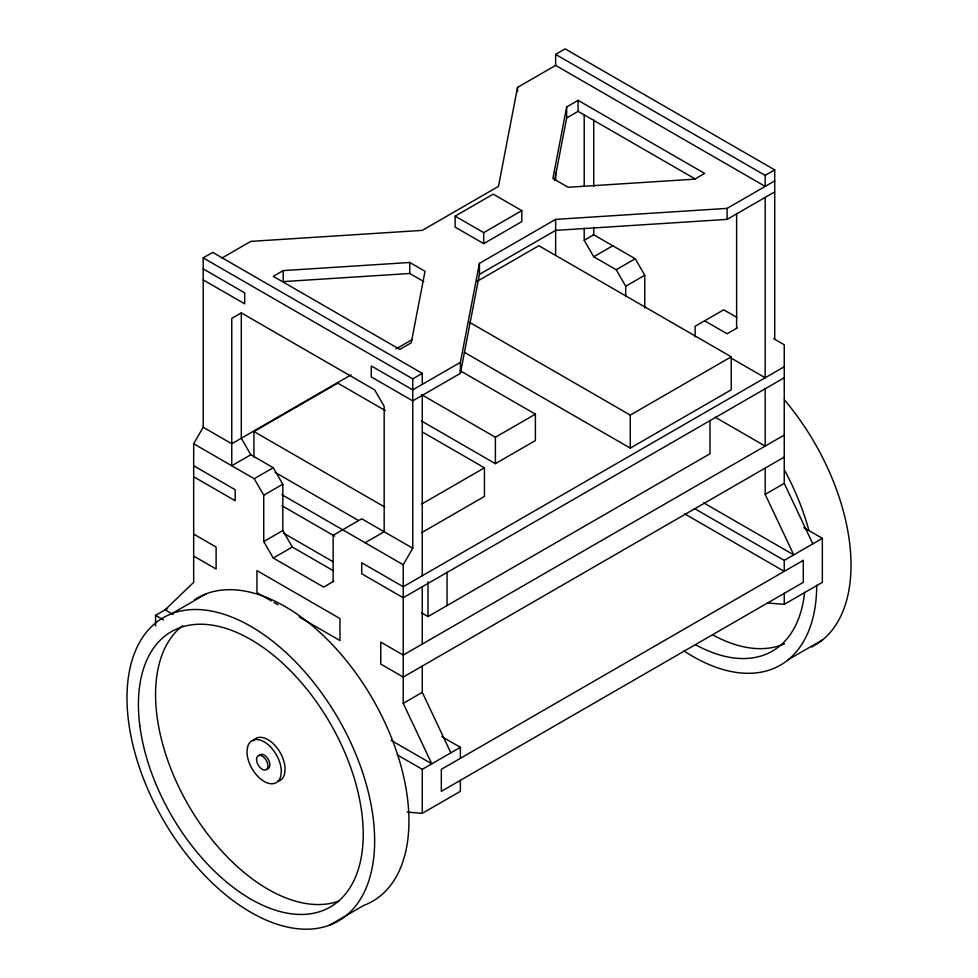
<?xml version="1.0" encoding="UTF-8"?>
<svg xmlns="http://www.w3.org/2000/svg" width="978" height="978" viewBox="0 0 978 978"><rect width="100%" height="100%" fill="white"/><g stroke="black" fill="none" stroke-linecap="round" stroke-linejoin="round"><path stroke-width="1.47" d="M460.381 362.373L412.753 389.867L371.249 365.906L371.249 376.909L412.753 400.87L460.381 373.364L460.381 362.373L479.428 263.375L555.638 219.378L727.094 208.387L774.723 180.893M460.381 373.364L479.428 274.378L479.428 263.375M555.895 65.245L517.533 87.397L498.474 186.382L422.276 230.38L250.82 241.383L221.908 258.07M566.665 106.957L552.9 178.485L568.132 187.275L694.698 179.157L704.637 173.424L578.084 100.355L566.665 106.957L566.665 117.959L554.612 180.539M172.972 614.404L165.086 609.856L193.668 582.35L193.668 443.755L203.192 427.264L203.192 257.874L212.715 252.385L422.276 373.364L422.276 384.366M391.102 740.334L431.799 763.83L403.229 703.341L403.229 564.746L412.753 548.242L412.753 378.865L203.192 257.874M555.638 54.401L765.187 175.392L765.187 186.382L555.638 65.404L555.638 54.401L565.162 48.9L774.723 169.891L774.723 339.268M283.204 270.6L273.265 276.346L399.819 349.403L411.249 342.813L425.014 271.285L409.77 262.483L283.204 270.6L283.204 281.603L409.77 273.485L423.743 281.554M566.665 117.959L578.084 111.358L695.407 179.096M365.124 542.741L384.171 531.751L384.171 406.371L374.647 389.867L241.297 312.874L231.762 318.376L231.762 465.76L250.82 454.758L273.265 467.716L282.801 484.22L282.801 530.541L292.324 547.044L333.632 570.895M455.137 216.138L493.23 194.133L521.812 210.637L521.812 221.627L483.707 243.632L455.137 227.128L455.137 216.138L483.707 232.63L521.812 210.637M479.428 274.378L555.638 230.38L727.094 219.39L774.723 191.884M477.191 281.309L538.829 245.722L731.238 356.811L731.238 389.806L630.272 448.107L464.208 352.227M351.102 374.855L231.762 443.755L203.192 427.264M396.078 348.889L411.958 339.721M625.712 296.701L625.712 286.236L616.189 269.732L593.732 256.774L584.208 240.27L593.732 234.781L593.732 227.226M253.938 457.117L253.938 431.53L337.765 383.131L385.344 410.601M593.732 256.774L612.79 245.771M412.753 378.865L422.276 373.364M765.187 175.392L774.723 169.891M193.668 443.755L254.219 478.719L273.265 467.716M616.189 269.732L635.235 258.742L644.759 275.234L644.759 308.119M333.779 581.238L323.62 587.106L273.265 558.035L263.742 541.543L263.742 495.21L282.801 484.22M625.712 286.236L644.759 275.234M263.742 541.543L282.801 530.541M155.563 625.969L155.563 615.345L167.629 608.389M172.018 613.536L206.309 593.744M273.265 558.035L292.324 547.044M421.396 394.537L495.394 437.252L535.394 414.159L535.394 440.552L495.394 463.658L421.396 420.931M421.591 504.122L484.452 467.826L484.452 496.421L421.591 532.717M737.253 327.899L727.094 333.767L704.637 320.808M469.489 322.275L630.272 415.1L731.238 356.811M784.246 366.762L403.229 586.739L361.726 562.778L361.726 573.78L403.229 597.741L784.246 377.765M421.445 612.766L428.009 616.556L709.967 453.78L709.967 420.393M784.246 435.088L403.229 655.064L380.772 642.106L380.772 664.099L403.229 677.069L784.246 457.081M403.229 703.341L422.276 692.338L422.276 666.067M703.708 502.863L793.769 554.856L765.187 494.367L784.246 483.364L784.246 344.769L773.732 338.694M397.202 754.857L422.276 769.331L460.381 747.339L460.381 758.341M694.453 508.523L784.246 560.357L822.351 538.352L822.351 582.35L784.246 604.355L767.571 602.974M407.117 812.082L422.276 813.329L460.381 791.336L460.381 780.334M788.415 659.575L822.706 639.783M329.623 925.127A175.123 101.113 60 0 0 294.146 660.407A175.123 101.113 60 0 0 128.693 722.473A175.123 101.113 60 0 0 329.623 925.127L363.914 905.335A175.123 101.113 60 0 0 375.271 703.585A175.123 101.113 60 0 0 194.512 599.759M593.084 234.402L635.235 258.742M736.899 317.434L723.683 309.806L695.113 326.297L695.113 336.762M731.471 358.29L765.187 377.765L765.187 197.385M715.089 417.154L765.187 446.09L765.187 388.767M803.818 527.668L822.351 538.352M460.088 370.674L535.394 414.159M684.722 513.89L784.246 571.36L784.246 560.357M203.192 268.877L244.696 292.838L244.696 303.84L203.192 279.879M422.349 431.97L484.452 467.826M253.938 431.53L384.77 507.069M412.753 548.242L361.726 518.78L333.143 535.284L333.143 581.604M275.087 472.337L358.339 520.406M281.908 494.697L403.229 564.746M281.908 505.699L334.635 536.14M193.668 465.76L235.172 489.721L235.172 500.712L193.668 476.751M283.424 533.083L333.376 561.922M193.668 534.074L216.114 547.044L216.114 569.037L193.668 556.079M271.432 600.981L256.945 592.607L256.945 570.614L339.953 618.536L339.953 640.529L299.109 616.947M274.072 602.497L278.021 604.783M441.897 736.666L460.381 747.339M155.563 615.345L163.497 619.93M250.82 454.758L241.297 438.254L241.297 312.874M254.219 478.719L263.742 495.21M784.246 483.364L812.816 543.854M422.276 692.338L450.858 752.84M784.246 593.353L784.246 604.355M765.187 468.083L765.187 494.367M736.617 213.461L736.617 328.266M727.094 208.387L727.094 219.39M630.272 415.1L630.272 448.107M593.732 119.964L593.732 186.431M584.208 114.891L584.208 185.893M584.208 228.192L584.208 240.27M578.084 100.355L578.084 111.358M555.638 172.336L555.638 179.952M555.638 219.378L555.638 255.307M517.533 87.397L517.533 91.516M495.394 437.252L495.394 463.658M483.707 232.63L483.707 243.632M447.056 572.179L447.056 605.565M428.009 581.665L428.009 616.556M422.276 395.369L422.276 575.749M422.276 586.739L422.276 644.062M422.276 769.331L422.276 813.329M409.77 262.483L409.77 273.485M253.119 740.969A24.242 13.998 60 0 1 272.397 742.877A24.242 13.998 60 0 1 285.111 769.331L284.525 774.124A24.242 13.998 60 0 1 277.801 781.336M259.207 755.481A8.081 4.67 60 0 1 265.637 756.116A8.081 4.67 60 0 1 269.867 764.943L269.671 766.532A8.081 4.67 60 0 1 267.006 769.001M338.816 901.105A158.962 91.773 60 0 1 187.434 803.488A158.962 91.773 60 0 1 182.617 625.7M784.576 643.72A158.962 91.773 60 0 1 712.73 634.856M784.368 399.831A175.123 101.113 60 0 1 811.606 646.996M804.601 592.313A158.962 91.773 60 0 1 695.59 644.746M816.716 585.272A175.123 101.113 60 0 1 683.964 650.908M784.955 470.956A175.123 101.113 60 0 1 808.892 530.382M247.593 746.947L247.006 751.74A24.242 13.998 60 0 0 261.921 779.979A24.242 13.998 60 0 0 280.71 776.324L281.297 771.532A24.242 13.998 60 0 0 266.395 743.304A24.242 13.998 60 0 0 247.593 746.947M803.293 560.357L441.322 769.331L441.322 791.336L803.293 582.35L803.293 560.357M139.83 725.725A158.962 91.773 60 0 0 321.664 911.007A158.962 91.773 60 0 0 290.967 671.287A158.962 91.773 60 0 0 139.83 725.725M256.529 759.441A8.081 4.67 60 0 0 265.111 770.102A8.081 4.67 60 0 0 265.111 758.671A8.081 4.67 60 0 0 256.529 759.441"/></g></svg>
